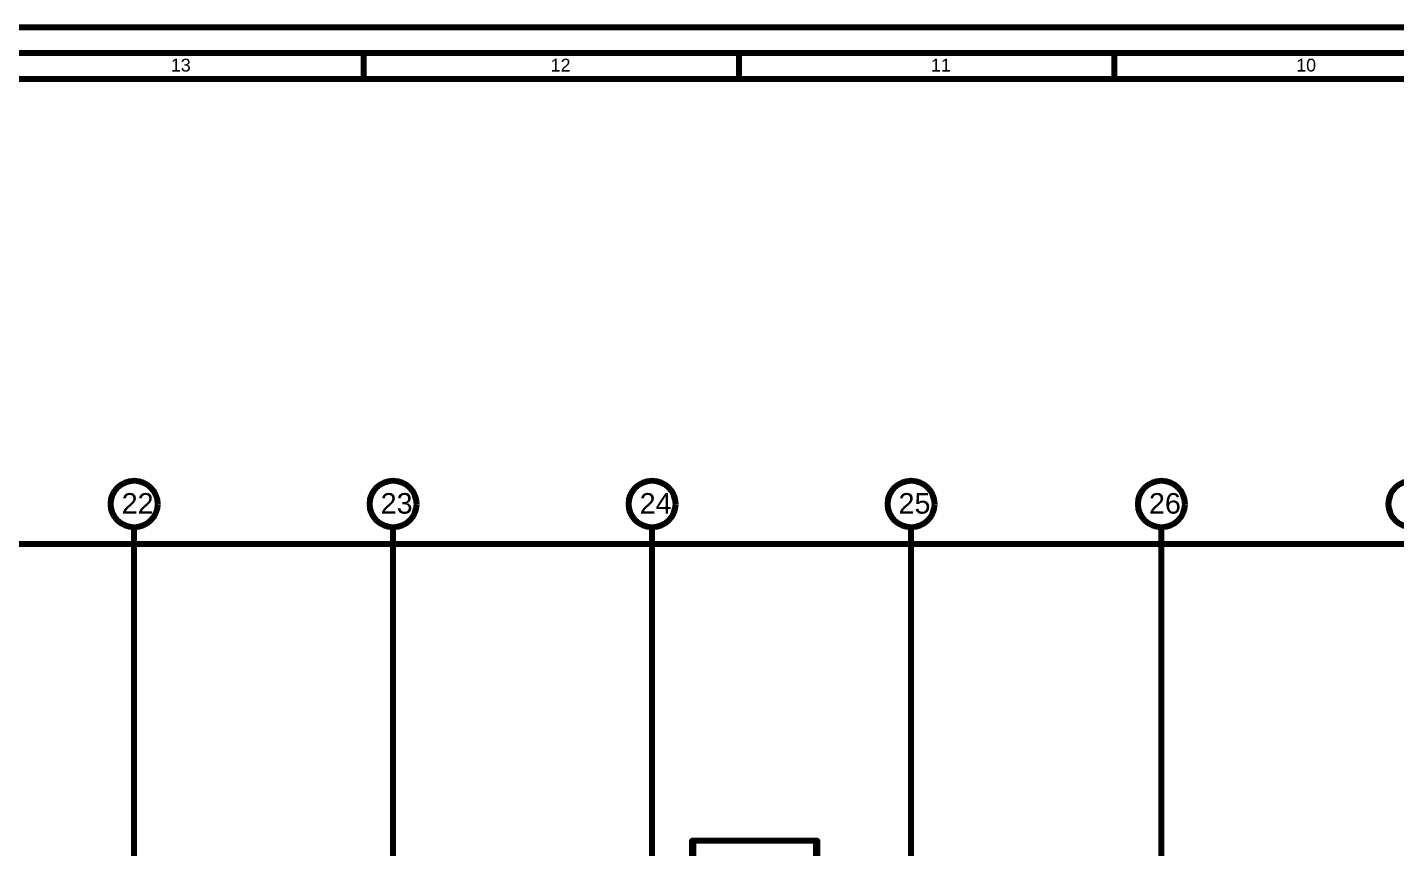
# Model space of a CAD drawing. Extents: x 0 to 1153, y 0 to 816.
# Drawn here: x 232.6 to 488.8, y 657.4 to 811 of the extents above; entities that cross this region are included whole.
import ezdxf

# ---------------------------------------------------------------- set-up
doc = ezdxf.new("R2010")
doc.units = 0
doc.header["$MEASUREMENT"] = 0
doc.layers.add('Arch', color=7, linetype='Continuous')
doc.styles.add('p2c-119', font='arial.ttf')
doc.styles.add('p2c-2', font='arial.ttf')

msp = doc.modelspace()

# ---------------------------------------------------------------- linework, layer by layer
at = {"layer": 'Arch', "color": 11, "linetype": 'Continuous', "lineweight": 211}
for p, q in [((295.62, 801.27), (295.62, 806.12)), ((365.89, 801.27), (365.89, 806.12)), ((436.16, 801.27), (436.16, 806.12)), ((252.58, 361.77), (252.58, 717.39)), ((301.09, 361.77), (301.09, 717.39)), ((349.59, 361.77), (349.59, 717.39)), ((398.09, 361.77), (398.09, 717.39)), ((444.98, 361.77), (444.98, 717.39))]:
    msp.add_line(p, q, dxfattribs=at)
for points in [[(4.85, 810.97), (4.85, 4.85), (1148.55, 4.85), (1148.55, 810.97)], [(9.69, 806.12), (9.69, 9.69), (1143.7, 9.69), (1143.7, 806.12)], [(14.54, 801.27), (14.54, 14.54), (1138.85, 14.54), (1138.85, 801.27)], [(380.57, 632.84), (380.57, 658.71), (380.25, 658.71), (380.25, 632.84), (380.57, 632.84), (380.57, 658.71), (357.03, 658.71), (357.03, 632.84), (357.35, 632.84), (357.35, 658.71), (357.03, 658.71), (357.03, 632.84)]]:
    msp.add_lwpolyline(points, close=True, dxfattribs=at)
at = {"layer": 'Arch', "color": 1, "linetype": 'Continuous', "lineweight": 211}
msp.add_lwpolyline([(917.11, 363.94), (917.11, 714.27), (113.97, 714.27), (113.97, 363.94)], close=True, dxfattribs=at)
at = {"layer": 'Arch', "color": 11, "linetype": 'Continuous', "lineweight": 211}
for centre in [(252.58, 721.76), (301.08, 721.76), (349.58, 721.76), (398.09, 721.76), (444.97, 721.76), (491.87, 721.76)]:
    msp.add_circle(centre, 4.37, dxfattribs=at)

# ---------------------------------------------------------------- texts
for s, height, style, p in [('13', 2.399, 'p2c-119', (259.45, 802.71)), ('12', 2.399, 'p2c-119', (330.58, 802.71)), ('11', 2.399, 'p2c-119', (401.81, 802.71)), ('10', 2.399, 'p2c-119', (470.2, 802.71)), ('22', 3.839, 'p2c-2', (250.25, 719.96)), ('23', 3.839, 'p2c-2', (298.75, 719.96)), ('24', 3.839, 'p2c-2', (347.26, 719.96)), ('25', 3.839, 'p2c-2', (395.74, 719.96)), ('26', 3.839, 'p2c-2', (442.64, 719.96))]:
    msp.add_text(s, height=height, dxfattribs=dict(at, style=style)).set_placement(p)

doc.saveas('drawing.dxf')
